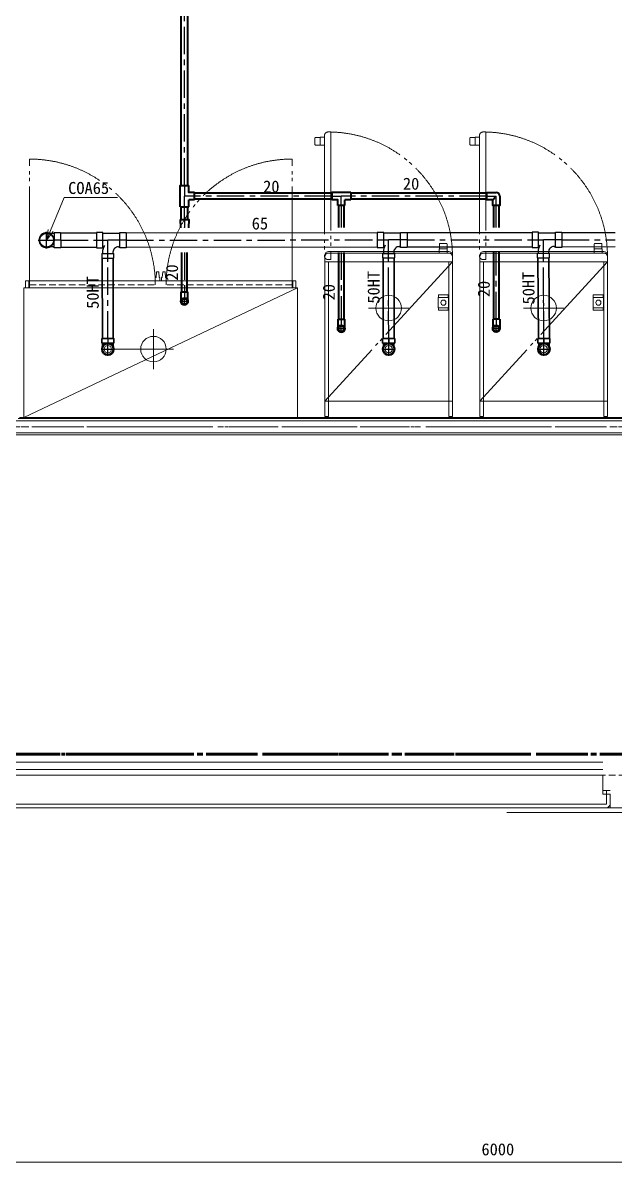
# Model space of a CAD drawing. Units: millimetres at full size, sheet at 1:30. Extents: x -16828 to 149130, y 47892 to 100313.
# Drawn here: x 18579 to 21828, y 48712 to 54962 of the extents above; entities that cross this region are included whole.
import ezdxf
from ezdxf.enums import TextEntityAlignment as Align

# ---------------------------------------------------------------- set-up
doc = ezdxf.new("R2010")
doc.units = ezdxf.units.MM
doc.header["$LTSCALE"] = 30
for name, pattern in [('CHAIN1', [8, 5, -1, 1, -1]), ('CHAIN2', [12, 9, -1, 1, -1]), ('DASHED1', [1.8, 1.2, -0.6]), ('DASHED3', [4, 3, -1]), ('DOUBLE_CHAIN1', [8.8, 5, -1, 0.6, -0.6, 0.6, -1]), ('LONG_DOUBLE_CHAIN', [21.8, 18, -1, 0.6, -0.6, 0.6, -1])]:
    doc.linetypes.add(name, pattern=pattern)
for name, color, linetype, lineweight in [('0-0', 7, 'CHAIN2', 15), ('0-1', 7, 'Continuous', 15), ('2-0_通芯', 7, 'DOUBLE_CHAIN1', 15), ('2-1_躯体', 7, 'Continuous', 15), ('2-2_間仕切り芯', 7, 'DOUBLE_CHAIN1', 15), ('2-3_間仕切り', 7, 'Continuous', 15), ('3-0_AIHO08-壁芯', 7, 'CHAIN2', 15), ('3-1_AIHO57-排水立上げ', 7, 'Continuous', 15), ('3-2_AIHO56-排水接続', 7, 'Continuous', 15), ('3-4_AIHO30-厨房機器', 7, 'Continuous', 15), ('3-7_AIHO47-厨房機器アウトライン', 7, 'Continuous', 15), ('3-8_AIHO30-厨房機器LL', 7, 'Continuous', 15), ('3-9_AIHO32-厨房機器補助線', 7, 'LONG_DOUBLE_CHAIN', 15), ('3-E_AIHO48-厨房機器既設品', 7, 'Continuous', 15), ('9-6_無題7', 7, 'Continuous', 15), ('9-9_配管－汚水１：硬質塩ビ管（ＤＶ）', 2, 'Continuous', 30), ('9-A_配管－給水３：ＶＬＰ(ＶＤ)', 5, 'Continuous', 40)]:
    doc.layers.add(name, color=color, linetype=linetype, lineweight=lineweight)
doc.styles.add('ＭＳ ゴシック', font='')
doc.styles.get('ＭＳ ゴシック').set_extended_font_data('MS Gothic')

msp = doc.modelspace()

# ---------------------------------------------------------------- linework, layer by layer
at = {"layer": '0-0', "color": 1, "lineweight": 60}
msp.add_line((-9565.04, 50950.86), (35684.96, 50950.86), dxfattribs=at)
at = {"layer": '0-1'}
for p, q in [((18459.96, 50835.86), (21765.01, 50835.86)), ((21765.86, 50835.86), (21765.96, 50835.86)), ((21765.01, 50750.86), (21800.01, 50750.86)), ((-6110.04, 50655.86), (31079.96, 50655.86)), ((21234.96, 50630.86), (24034.96, 50630.86)), ((21785.96, 50655.86), (21800.01, 50669.91))]:
    msp.add_line(p, q, dxfattribs=at)
at = {"layer": '0-1', "linetype": 'DASHED1'}
msp.add_line((23503.96, 50835.86), (21765.96, 50835.86), dxfattribs=at)
at = {"layer": '0-1', "linetype": 'DASHED3'}
for p in [(21780.96, 50750.86), (-1280.04, 50675.86)]:
    msp.add_line(p, (21780.96, 50675.86), dxfattribs=at)
at = {"layer": '2-0_通芯', "color": 1, "lineweight": 60}
msp.add_line((-10727.74, 50950.86), (35684.96, 50950.86), dxfattribs=at)
at = {"layer": '2-1_躯体'}
for p, q in [((18459.96, 50835.86), (21759.96, 50835.86)), ((17599.96, 50655.86), (21799.96, 50655.86))]:
    msp.add_line(p, q, dxfattribs=at)
at = {"layer": '2-1_躯体', "linetype": 'DASHED3'}
msp.add_line((17599.96, 50675.86), (21799.96, 50675.86), dxfattribs=at)
at = {"layer": '2-1_躯体'}
msp.add_lwpolyline([(21759.96, 50835.86), (21759.96, 50730.86), (21799.96, 50730.86), (21799.96, 50655.86)], dxfattribs=at)
at = {"layer": '2-2_間仕切り芯'}
msp.add_line((-1120.67, 52745.86), (29227.98, 52745.86), dxfattribs=at)
at = {"layer": '2-3_間仕切り'}
for p, q in [((18542.46, 52778.36), (28227.46, 52778.36)), ((18554.96, 52790.86), (28214.96, 52790.86)), ((18560.96, 52796.86), (28208.96, 52796.86)), ((13539.96, 52713.36), (28292.46, 52713.36)), ((13539.96, 52700.86), (28304.96, 52700.86)), ((18529.96, 50905.86), (21759.96, 50905.86)), ((18489.96, 50865.86), (21759.96, 50865.86))]:
    msp.add_line(p, q, dxfattribs=at)
at = {"layer": '3-0_AIHO08-壁芯'}
msp.add_line((28259.96, 52745.86), (-115.04, 52745.86), dxfattribs=at)
at = {"layer": '3-1_AIHO57-排水立上げ'}
for p, q in [((20585.96, 53326.86), (20585.96, 53191.86)), ((21435.96, 53326.86), (21435.96, 53191.86)), ((19225.96, 53171.86), (19065.96, 53171.86))]:
    msp.add_line(p, q, dxfattribs=at)
for centre in [(19045.96, 53171.86), (20585.96, 53171.86), (21435.96, 53171.86)]:
    msp.add_circle(centre, 20, dxfattribs=at)
at = {"layer": '3-2_AIHO56-排水接続'}
for p, q in [((20585.96, 53286.86), (20585.96, 53506.86)), ((21435.96, 53286.86), (21435.96, 53506.86)), ((20695.96, 53396.86), (20475.96, 53396.86)), ((21545.96, 53396.86), (21325.96, 53396.86)), ((19295.96, 53061.86), (19295.96, 53281.86)), ((19405.96, 53171.86), (19185.96, 53171.86))]:
    msp.add_line(p, q, dxfattribs=at)
for centre in [(20585.96, 53396.86), (21435.96, 53396.86), (19295.96, 53171.86)]:
    msp.add_circle(centre, 70, dxfattribs=at)
at = {"layer": '3-4_AIHO30-厨房機器'}
for p, q in [((20235.96, 53686.86), (20235.96, 53678.66)), ((20255.96, 53706.86), (20862.96, 53706.86)), ((20915.96, 53698.86), (20255.96, 53698.86)), ((20906.96, 53706.86), (20915.96, 53706.86)), ((20935.96, 53686.86), (20935.96, 53678.66)), ((21085.96, 53686.86), (21085.96, 53678.66)), ((21105.96, 53706.86), (21712.96, 53706.86)), ((21765.96, 53698.86), (21105.96, 53698.86)), ((21756.96, 53706.86), (21765.96, 53706.86)), ((21785.96, 53686.86), (21785.96, 53678.66)), ((20235.96, 53650.86), (20235.96, 52801.86)), ((20935.96, 53678.66), (20935.96, 53650.86)), ((20935.96, 53650.86), (20935.96, 52801.86)), ((21085.96, 53650.86), (21085.96, 52801.86)), ((21785.96, 53678.66), (21785.96, 53650.86)), ((21785.96, 53650.86), (21785.96, 52801.86)), ((20235.96, 52837.26), (20235.96, 52886.86)), ((20235.96, 52886.86), (20935.96, 52886.86)), ((20255.96, 52886.86), (20255.96, 52801.86)), ((20915.96, 52886.86), (20915.96, 52801.86)), ((21085.96, 52837.26), (21085.96, 52886.86)), ((21085.96, 52886.86), (21785.96, 52886.86)), ((21105.96, 52886.86), (21105.96, 52801.86)), ((21765.96, 52886.86), (21765.96, 52801.86)), ((20255.96, 52801.86), (20235.96, 52801.86)), ((20935.96, 52801.86), (20915.96, 52801.86)), ((21105.96, 52801.86), (21085.96, 52801.86)), ((21785.96, 52801.86), (21765.96, 52801.86))]:
    msp.add_line(p, q, dxfattribs=at)
for points in [[(20235.96, 53678.66), (20235.96, 53650.86), (20935.96, 53650.86)], [(21085.96, 53678.66), (21085.96, 53650.86), (21785.96, 53650.86)]]:
    msp.add_lwpolyline(points, dxfattribs=at)
for centre, start, end in [((20255.96, 53686.86), 90, 180), ((20255.96, 53678.86), 90, 180), ((20915.96, 53686.86), 0, 90), ((20915.96, 53678.86), 0, 90), ((21105.96, 53686.86), 90, 180), ((21105.96, 53678.86), 90, 180), ((21765.96, 53686.86), 0, 90), ((21765.96, 53678.86), 0, 90)]:
    msp.add_arc(centre, 20, start, end, dxfattribs=at)
at = {"layer": '3-7_AIHO47-厨房機器アウトライン'}
for p, q in [((20863.96, 53746.86), (20863.96, 53721.86)), ((20900.96, 53751.86), (20868.96, 53751.86)), ((20905.96, 53721.86), (20905.96, 53746.86)), ((21713.96, 53746.86), (21713.96, 53721.86)), ((21750.96, 53751.86), (21718.96, 53751.86)), ((21755.96, 53721.86), (21755.96, 53746.86)), ((20255.96, 53706.86), (20915.96, 53706.86)), ((21105.96, 53706.86), (21765.96, 53706.86)), ((20935.96, 53650.86), (20235.96, 53650.86)), ((21785.96, 53650.86), (21085.96, 53650.86)), ((20935.96, 52886.86), (20235.96, 52886.86)), ((21785.96, 52886.86), (21085.96, 52886.86))]:
    msp.add_line(p, q, dxfattribs=at)
for points in [[(20255.96, 52886.86), (20255.96, 52801.86), (20235.96, 52801.86), (20235.96, 53686.86)], [(20906.96, 53706.86), (20906.96, 53721.86), (20862.96, 53721.86), (20862.96, 53706.86)], [(20935.96, 53686.86), (20935.96, 52801.86), (20915.96, 52801.86), (20915.96, 52886.86)], [(21105.96, 52886.86), (21105.96, 52801.86), (21085.96, 52801.86), (21085.96, 53686.86)], [(21756.96, 53706.86), (21756.96, 53721.86), (21712.96, 53721.86), (21712.96, 53706.86)], [(21785.96, 53686.86), (21785.96, 52801.86), (21765.96, 52801.86), (21765.96, 52886.86)]]:
    msp.add_lwpolyline(points, dxfattribs=at)
for centre, radius, start, end in [((20868.96, 53746.86), 5, 90, 180), ((20900.96, 53746.86), 5, 0, 90), ((21718.96, 53746.86), 5, 90, 180), ((21750.96, 53746.86), 5, 0, 90), ((20255.96, 53686.86), 20, 90, 180), ((20915.96, 53686.86), 20, 0, 90), ((21105.96, 53686.86), 20, 90, 180), ((21765.96, 53686.86), 20, 0, 90)]:
    msp.add_arc(centre, radius, start, end, dxfattribs=at)
at = {"layer": '3-8_AIHO30-厨房機器LL'}
for p, q in [((20863.96, 53721.86), (20863.96, 53746.86)), ((20900.96, 53751.86), (20868.96, 53751.86)), ((20905.96, 53721.86), (20905.96, 53746.86)), ((21713.96, 53721.86), (21713.96, 53746.86)), ((21750.96, 53751.86), (21718.96, 53751.86)), ((21755.96, 53721.86), (21755.96, 53746.86)), ((20862.96, 53721.86), (20906.96, 53721.86)), ((20862.96, 53698.86), (20862.96, 53721.86)), ((20906.96, 53698.86), (20906.96, 53721.86)), ((21712.96, 53721.86), (21756.96, 53721.86)), ((21712.96, 53698.86), (21712.96, 53721.86)), ((21756.96, 53698.86), (21756.96, 53721.86)), ((20255.96, 53650.86), (20255.96, 52886.86)), ((20915.96, 53650.86), (20915.96, 52886.86)), ((21105.96, 53650.86), (21105.96, 52886.86)), ((21765.96, 53650.86), (21765.96, 52886.86)), ((20912.46, 53454.66), (20912.46, 53468.66)), ((21762.46, 53454.66), (21762.46, 53468.66)), ((20858.46, 53398.66), (20858.46, 53384.66)), ((21708.46, 53398.66), (21708.46, 53384.66))]:
    msp.add_line(p, q, dxfattribs=at)
for points in [[(20913.46, 53454.66), (20857.46, 53454.66), (20857.46, 53398.66)], [(20857.46, 53398.66), (20913.46, 53398.66), (20913.46, 53454.66)], [(20912.46, 53468.66), (20858.46, 53468.66), (20858.46, 53454.66)], [(21763.46, 53454.66), (21707.46, 53454.66), (21707.46, 53398.66)], [(21707.46, 53398.66), (21763.46, 53398.66), (21763.46, 53454.66)], [(21762.46, 53468.66), (21708.46, 53468.66), (21708.46, 53454.66)], [(20858.46, 53384.66), (20912.46, 53384.66), (20912.46, 53398.66)], [(21708.46, 53384.66), (21762.46, 53384.66), (21762.46, 53398.66)]]:
    msp.add_lwpolyline(points, dxfattribs=at)
for centre in [(20886.46, 53426.66), (21736.46, 53426.66)]:
    msp.add_circle(centre, 14, dxfattribs=at)
for centre, start, end in [((20868.96, 53746.86), 90, 180), ((20900.96, 53746.86), 0, 90), ((21718.96, 53746.86), 90, 180), ((21750.96, 53746.86), 0, 90)]:
    msp.add_arc(centre, 5, start, end, dxfattribs=at)
at = {"layer": '3-9_AIHO32-厨房機器補助線'}
for p, q in [((20180.96, 54327.86), (20180.96, 54295.86)), ((20210.96, 54332.86), (20185.96, 54332.86)), ((20210.96, 54289.86), (20210.96, 54333.86)), ((20233.96, 54333.86), (20210.96, 54333.86)), ((20233.96, 54342.86), (20233.96, 53682.86)), ((21030.96, 54327.86), (21030.96, 54295.86)), ((21060.96, 54332.86), (21035.96, 54332.86)), ((21060.96, 54289.86), (21060.96, 54333.86)), ((21083.96, 54333.86), (21060.96, 54333.86)), ((21083.96, 54342.86), (21083.96, 53682.86)), ((20210.96, 54290.86), (20185.96, 54290.86)), ((20233.96, 54289.86), (20210.96, 54289.86)), ((21060.96, 54290.86), (21035.96, 54290.86)), ((21083.96, 54289.86), (21060.96, 54289.86)), ((20935.96, 53650.86), (20235.96, 52886.86)), ((20253.96, 53662.86), (20268.96, 53662.86)), ((21785.96, 53650.86), (21085.96, 52886.86)), ((21103.96, 53662.86), (21118.96, 53662.86))]:
    msp.add_line(p, q, dxfattribs=at)
for points in [[(20253.96, 54362.86), (20268.96, 54362.86), (20268.96, 53662.86)], [(21103.96, 54362.86), (21118.96, 54362.86), (21118.96, 53662.86)]]:
    msp.add_lwpolyline(points, dxfattribs=at)
for centre, radius, start, end in [((20185.96, 54327.86), 5, 90, 180), ((20253.96, 54342.86), 20, 90, 180), ((20252.96, 53679.86), 683, 359.91358, 88.65766), ((21035.96, 54327.86), 5, 90, 180), ((21103.96, 54342.86), 20, 90, 180), ((21102.96, 53679.86), 683, 359.91358, 88.65766), ((20185.96, 54295.86), 5, 180, 270), ((21035.96, 54295.86), 5, 180, 270), ((20253.96, 53682.86), 20, 180, 270), ((21103.96, 53682.86), 20, 180, 270)]:
    msp.add_arc(centre, radius, start, end, dxfattribs=at)
at = {"layer": '3-E_AIHO48-厨房機器既設品', "linetype": 'LONG_DOUBLE_CHAIN'}
for p, q in [((18615.96, 53523.86), (18615.96, 54214.24)), ((20055.96, 53523.88), (20055.94, 54214.26))]:
    msp.add_line(p, q, dxfattribs=at)
at = {"layer": '3-E_AIHO48-厨房機器既設品'}
for p, q in [((19306.22, 53565.36), (19306.22, 53546.86)), ((19310.22, 53565.36), (19306.22, 53565.36)), ((19312.22, 53595.77), (19310.22, 53565.36)), ((19325.22, 53595.77), (19312.22, 53595.77)), ((19327.22, 53565.36), (19325.22, 53595.77)), ((19331.22, 53565.36), (19327.22, 53565.36)), ((19331.22, 53565.36), (19331.22, 53546.86)), ((19340.7, 53565.36), (19340.7, 53546.86)), ((19340.7, 53565.36), (19344.7, 53565.36)), ((19344.7, 53565.36), (19346.7, 53595.77)), ((19346.7, 53595.77), (19359.7, 53595.77)), ((19359.7, 53595.77), (19361.7, 53565.36)), ((19361.7, 53565.36), (19365.7, 53565.36)), ((19365.7, 53565.36), (19365.7, 53546.86)), ((18585.96, 53508.86), (20085.96, 53508.86)), ((18585.96, 52796.86), (20085.96, 53508.86)), ((18594.72, 53508.86), (18594.72, 53546.86)), ((18615.96, 53546.86), (18594.72, 53546.86)), ((18612.22, 53508.86), (18612.22, 53546.86)), ((18615.96, 53546.86), (20055.96, 53546.86)), ((20055.96, 53546.88), (20077.19, 53546.88)), ((20059.7, 53508.88), (20059.69, 53546.88)), ((20077.2, 53508.88), (20077.19, 53546.88)), ((20085.96, 53508.86), (20085.96, 52796.86))]:
    msp.add_line(p, q, dxfattribs=at)
at = {"layer": '3-E_AIHO48-厨房機器既設品', "linetype": 'DASHED1'}
for p, q in [((18615.96, 53508.86), (18615.96, 53546.86)), ((18615.96, 53523.86), (19305.96, 53523.86)), ((19305.96, 53523.86), (19305.96, 53546.86)), ((19365.96, 53523.86), (19365.96, 53546.86)), ((20055.96, 53523.88), (19365.96, 53523.86)), ((20055.96, 53508.88), (20055.96, 53546.88))]:
    msp.add_line(p, q, dxfattribs=at)
at = {"layer": '3-E_AIHO48-厨房機器既設品'}
msp.add_lwpolyline([(20085.96, 52796.86), (18585.96, 52796.86), (18585.96, 53508.86)], dxfattribs=at)
msp.add_lwpolyline([(18585.96, 53508.86), (20085.96, 53508.86), (20085.96, 52796.86), (18585.96, 52796.86)], close=True, dxfattribs=at)
at = {"layer": '3-E_AIHO48-厨房機器既設品', "linetype": 'LONG_DOUBLE_CHAIN'}
for centre, start, end in [((18615.96, 53523.86), 1.90915, 90), ((20055.96, 53523.88), 90.00128, 178.09213)]:
    msp.add_arc(centre, 690.38, start, end, dxfattribs=at)
at = {"layer": '9-6_無題7'}
for p, q in [((18710.16, 53769.25), (18805.84, 54002.89)), ((18805.84, 54002.89), (19098.34, 54002.89)), ((18710.16, 53769.25), (18717.76, 53828.77)), ((18710.16, 53769.25), (18746.5, 53817)), ((18184.96, 48712.08), (24184.96, 48712.08))]:
    msp.add_line(p, q, dxfattribs=at)
at = {"layer": '9-9_配管－汚水１：硬質塩ビ管（ＤＶ）', "linetype": 'CHAIN1'}
for p, q in [((18710.16, 53723.65), (18710.16, 53814.85)), ((18664.56, 53769.25), (18755.76, 53769.25)), ((18787.16, 53769.31), (18748.16, 53769.28)), ((18787.16, 53769.31), (18983.49, 53769.47)), ((18983.49, 53769.47), (19045.49, 53769.52)), ((19146.49, 53769.6), (19045.49, 53769.52)), ((19045.57, 53670.52), (19045.49, 53769.52)), ((19146.49, 53769.6), (20523.68, 53770.72)), ((20523.68, 53770.72), (20585.68, 53770.77)), ((20686.68, 53770.85), (20585.68, 53770.77)), ((20585.76, 53671.77), (20585.68, 53770.77)), ((20686.68, 53770.85), (21372.47, 53771.41)), ((21372.47, 53771.41), (21434.47, 53771.46)), ((21535.47, 53771.54), (21434.47, 53771.46)), ((21434.55, 53672.46), (21434.47, 53771.46)), ((21535.47, 53771.54), (21828.48, 53771.78)), ((19045.93, 53229.86), (19045.57, 53670.52)), ((20586.11, 53229.86), (20585.76, 53671.77)), ((21437.21, 53229.86), (21434.55, 53672.46)), ((19045.93, 53229.86), (19045.95, 53201.86)), ((19045.98, 53135.86), (19045.98, 53207.86)), ((20586.11, 53229.86), (20586.14, 53201.86)), ((20586.16, 53135.86), (20586.16, 53207.86)), ((21437.21, 53229.86), (21437.33, 53201.86)), ((21437.45, 53135.86), (21437.45, 53207.86)), ((19009.98, 53171.86), (19081.98, 53171.86)), ((20550.16, 53171.86), (20622.16, 53171.86)), ((21401.45, 53171.86), (21473.45, 53171.86))]:
    msp.add_line(p, q, dxfattribs=at)
at = {"layer": '9-9_配管－汚水１：硬質塩ビ管（ＤＶ）'}
for p, q in [((18752.13, 53810.79), (18787.13, 53810.81)), ((18752.13, 53810.79), (18752.16, 53769.29)), ((21372.44, 53809.41), (20686.65, 53808.85)), ((21828.45, 53809.78), (21535.44, 53809.54)), ((18752.13, 53805.79), (18729.88, 53805.77)), ((18983.46, 53807.47), (18787.13, 53807.31)), ((19111.46, 53806.18), (19018.46, 53806.1)), ((20523.65, 53808.72), (19146.46, 53807.6)), ((20651.65, 53807.42), (20558.65, 53807.35)), ((21500.44, 53808.11), (21407.44, 53808.04)), ((18752.19, 53732.79), (18729.94, 53732.77)), ((18787.19, 53731.31), (18983.53, 53731.47)), ((19012.05, 53695.5), (19079.05, 53695.55)), ((19016.87, 53703.08), (19016.88, 53695.5)), ((19018.52, 53732.9), (19023.17, 53732.9)), ((19074.07, 53703.02), (19074.08, 53695.55)), ((19103.97, 53732.97), (19111.52, 53732.98)), ((19146.53, 53731.6), (20523.71, 53732.72)), ((20552.24, 53696.74), (20619.24, 53696.8)), ((20557.06, 53704.33), (20557.06, 53696.75)), ((20558.71, 53734.15), (20563.35, 53734.15)), ((20614.25, 53704.27), (20614.26, 53696.79)), ((20644.15, 53734.22), (20651.71, 53734.22)), ((20686.71, 53732.85), (21372.5, 53733.41)), ((21401.03, 53697.43), (21468.03, 53697.49)), ((21405.85, 53705.02), (21405.86, 53697.44)), ((21407.5, 53734.84), (21412.15, 53734.84)), ((21463.05, 53704.96), (21463.06, 53697.48)), ((21492.95, 53734.91), (21500.5, 53734.91)), ((21535.5, 53733.54), (21828.52, 53733.78))]:
    msp.add_line(p, q, dxfattribs=at)
at = {"layer": '9-9_配管－汚水１：硬質塩ビ管（ＤＶ）', "color": 6, "lineweight": 35}
for p, q in [((19015.57, 53670.5), (19015.93, 53229.84)), ((19075.93, 53229.89), (19075.57, 53670.55)), ((20555.76, 53671.75), (20556.11, 53229.84)), ((20616.11, 53229.89), (20615.76, 53671.8)), ((21404.55, 53672.28), (21407.21, 53229.68)), ((21467.21, 53230.04), (21464.55, 53672.64)), ((19012.45, 53204.83), (19012.43, 53229.83)), ((19012.45, 53204.83), (19040.19, 53204.86)), ((19017.45, 53204.84), (19017.46, 53189.44)), ((19079.45, 53204.89), (19051.72, 53204.87)), ((19074.45, 53204.88), (19074.46, 53189.49)), ((20552.63, 53204.83), (20552.61, 53229.83)), ((20552.63, 53204.83), (20580.37, 53204.86)), ((20557.63, 53204.84), (20557.65, 53189.44)), ((20619.63, 53204.89), (20591.9, 53204.87)), ((20614.63, 53204.88), (20614.65, 53189.49)), ((21403.81, 53204.72), (21403.71, 53229.72)), ((21403.81, 53204.72), (21431.55, 53204.84)), ((21408.81, 53204.74), (21408.88, 53189.35)), ((21470.81, 53205), (21443.08, 53204.88)), ((21465.81, 53204.98), (21465.88, 53189.59))]:
    msp.add_line(p, q, dxfattribs=at)
at = {"layer": '9-9_配管－汚水１：硬質塩ビ管（ＤＶ）'}
for points in [[(18787.13, 53810.81), (18787.19, 53727.81), (18752.19, 53727.79)], [(18752.19, 53727.79), (18752.16, 53769.25), (18752.16, 53769.29)], [(19012.05, 53695.5), (19012.07, 53670.5), (19079.07, 53670.55), (19079.05, 53695.55)], [(20552.24, 53696.74), (20552.26, 53671.74), (20619.26, 53671.8), (20619.24, 53696.8)], [(21401.03, 53697.43), (21401.05, 53672.43), (21468.05, 53672.49), (21468.03, 53697.49)]]:
    msp.add_lwpolyline(points, dxfattribs=at)
for points in [[(18983.46, 53810.97), (18983.53, 53727.97), (19018.53, 53728), (19018.46, 53811)], [(19146.46, 53811.1), (19146.53, 53728.1), (19111.53, 53728.08), (19111.46, 53811.08)], [(20523.64, 53812.22), (20523.71, 53729.22), (20558.71, 53729.25), (20558.64, 53812.25)], [(20686.64, 53812.35), (20686.71, 53729.35), (20651.71, 53729.32), (20651.64, 53812.32)], [(21372.44, 53812.91), (21372.51, 53729.91), (21407.51, 53729.94), (21407.44, 53812.94)], [(21535.44, 53813.04), (21535.51, 53730.04), (21500.51, 53730.01), (21500.44, 53813.01)]]:
    msp.add_lwpolyline(points, close=True, dxfattribs=at)
at = {"layer": '9-9_配管－汚水１：硬質塩ビ管（ＤＶ）', "color": 6, "lineweight": 35}
for points in [[(19012.43, 53229.83), (19079.43, 53229.89), (19079.45, 53204.89)], [(20552.61, 53229.83), (20619.61, 53229.89), (20619.63, 53204.89)], [(21403.71, 53229.72), (21470.71, 53230), (21470.81, 53205)]]:
    msp.add_lwpolyline(points, dxfattribs=at)
at = {"layer": '9-9_配管－汚水１：硬質塩ビ管（ＤＶ）'}
msp.add_circle((18710.16, 53769.25), 38, dxfattribs=at)
at = {"layer": '9-9_配管－汚水１：硬質塩ビ管（ＤＶ）', "color": 6, "lineweight": 35}
for centre in [(19045.98, 53171.86), (20586.16, 53171.86), (21437.45, 53171.86)]:
    msp.add_circle(centre, 30, dxfattribs=at)
at = {"layer": '9-9_配管－汚水１：硬質塩ビ管（ＤＶ）'}
for centre, radius, start, end in [((18710.16, 53769.25), 41.5, 90, 180), ((18710.16, 53769.25), 41.5, 0, 90), ((18710.16, 53769.25), 41.5, 180, 270), ((18710.16, 53769.25), 41.5, 270, 0), ((19091.67, 53703.15), 74.8, 150.04645, 180.04645), ((19103.99, 53703.05), 29.92, 90.04645, 180.04645), ((20631.86, 53704.39), 74.8, 150.04645, 180.04645), ((20644.17, 53704.3), 29.92, 90.04645, 180.04645), ((21480.65, 53705.08), 74.8, 150.04645, 180.04645), ((21492.97, 53704.99), 29.92, 90.04645, 180.04645)]:
    msp.add_arc(centre, radius, start, end, dxfattribs=at)
at = {"layer": '9-9_配管－汚水１：硬質塩ビ管（ＤＶ）', "color": 6, "lineweight": 35}
for centre, start, end in [((19045.98, 53171.86), 90, 180), ((19045.98, 53171.86), 0, 90), ((20586.16, 53171.86), 90, 180), ((20586.16, 53171.86), 0, 90), ((21437.45, 53171.86), 90, 180), ((21437.45, 53171.86), 0, 90), ((19045.98, 53171.86), 180, 270), ((19045.98, 53171.86), 270, 0), ((20586.16, 53171.86), 180, 270), ((20586.16, 53171.86), 270, 0), ((21437.45, 53171.86), 180, 270), ((21437.45, 53171.86), 270, 0)]:
    msp.add_arc(centre, 33.5, start, end, dxfattribs=at)
at = {"layer": '9-A_配管－給水３：ＶＬＰ(ＶＤ)'}
for p, q in [((19447.06, 57098.73), (19447.06, 54069.86)), ((19484.86, 54069.86), (19484.86, 57060.93)), ((19520.96, 53991.36), (19520.96, 54030.36)), ((20273.96, 54026.36), (19520.96, 54026.36)), ((20377.96, 54030.36), (20377.96, 53991.36)), ((21123.96, 54026.36), (20377.96, 54026.36)), ((21123.96, 54030.36), (21175.96, 54030.36)), ((21156.46, 53991.36), (21170.25, 54005.15)), ((19442.46, 53951.86), (19489.46, 53951.86)), ((19447.06, 53951.86), (19447.06, 53882.65)), ((19484.86, 53882.65), (19484.86, 53951.86)), ((19489.46, 53951.86), (19489.46, 53991.36)), ((19520.96, 53991.36), (19489.46, 53991.36)), ((19520.96, 53995.36), (20273.96, 53995.36)), ((20345.46, 53958.86), (20306.46, 53958.86)), ((20310.46, 53958.86), (20310.46, 53838.55)), ((20341.46, 53838.57), (20341.46, 53958.86)), ((20377.96, 53991.36), (20345.46, 53991.36)), ((20345.46, 53958.86), (20345.46, 53991.36)), ((20377.96, 53995.36), (21123.96, 53995.36)), ((21160.46, 53958.86), (21160.46, 53839.24)), ((21191.46, 53839.26), (21191.46, 53958.86)), ((19442.46, 53882.65), (19444.52, 53837.85)), ((19450.46, 53701.85), (19450.46, 53486.15)), ((19481.46, 53486.15), (19481.46, 53701.88)), ((20310.46, 53702.55), (20310.46, 53336.15)), ((20341.46, 53336.15), (20341.46, 53702.57)), ((21160.46, 53703.24), (21160.46, 53336.15)), ((21191.46, 53336.15), (21191.46, 53703.26)), ((19446.46, 53486.15), (19446.46, 53434.15)), ((19446.46, 53486.15), (19485.46, 53486.15)), ((19485.46, 53434.15), (19485.46, 53486.15)), ((20306.46, 53336.15), (20306.46, 53284.15)), ((20306.46, 53336.15), (20345.46, 53336.15)), ((20345.46, 53284.15), (20345.46, 53336.15)), ((21156.46, 53336.15), (21156.46, 53284.15)), ((21195.46, 53336.15), (21156.46, 53336.15)), ((21195.46, 53336.15), (21195.46, 53284.15))]:
    msp.add_line(p, q, dxfattribs=at)
at = {"layer": '9-A_配管－給水３：ＶＬＰ(ＶＤ)', "color": 2, "linetype": 'CHAIN1', "lineweight": 30}
for p, q in [((19465.96, 54069.86), (19465.96, 57079.83)), ((19465.96, 54069.86), (19465.96, 54010.86)), ((19465.96, 53951.86), (19465.96, 54010.86)), ((19520.96, 54010.86), (19465.96, 54010.86)), ((20273.96, 54010.86), (19520.96, 54010.86)), ((20273.96, 54010.86), (20325.96, 54010.86)), ((20377.96, 54010.86), (20325.96, 54010.86)), ((20325.96, 53958.86), (20325.96, 54010.86)), ((21123.96, 54010.86), (20377.96, 54010.86)), ((21123.96, 54010.86), (21175.96, 54010.86)), ((21175.96, 53958.86), (21175.96, 54010.86)), ((19465.96, 53882.65), (19465.96, 53951.86)), ((20325.96, 53958.86), (20325.96, 53838.56)), ((21175.96, 53839.25), (21175.96, 53958.86)), ((19465.96, 53882.65), (19465.96, 53839.15)), ((19465.96, 53837.86), (19465.96, 53839.15)), ((19465.96, 53701.86), (19465.96, 53486.15)), ((20325.96, 53702.56), (20325.96, 53336.15)), ((21175.96, 53336.15), (21175.96, 53703.25)), ((19465.96, 53486.15), (19465.96, 53449.65)), ((19465.96, 53415.55), (19465.96, 53452.75)), ((19447.36, 53434.15), (19484.56, 53434.15)), ((20325.96, 53336.15), (20325.96, 53299.65)), ((21175.96, 53336.15), (21175.96, 53299.65)), ((20307.36, 53284.15), (20344.56, 53284.15)), ((20325.96, 53265.55), (20325.96, 53302.75)), ((21157.36, 53284.15), (21194.56, 53284.15)), ((21175.96, 53265.55), (21175.96, 53302.75))]:
    msp.add_line(p, q, dxfattribs=at)
at = {"layer": '9-A_配管－給水３：ＶＬＰ(ＶＤ)'}
for points in [[(19442.46, 53951.86), (19442.46, 54069.86), (19489.46, 54069.86)], [(19520.96, 54030.36), (19489.46, 54030.36), (19489.46, 54069.86)], [(20377.96, 54030.36), (20273.96, 54030.36), (20273.96, 53991.36)], [(21154.51, 53991.36), (21123.96, 53991.36), (21123.96, 54030.36)], [(21195.46, 54010.86), (21195.46, 53958.86), (21156.46, 53958.86), (21156.46, 53989.41)], [(20306.46, 53958.86), (20306.46, 53991.36), (20273.96, 53991.36)], [(19442.46, 53882.65), (19489.46, 53882.65), (19487.4, 53837.88)]]:
    msp.add_lwpolyline(points, dxfattribs=at)
for centre, radius in [((19465.96, 53434.15), 19.5), ((19465.96, 53434.15), 15.5), ((20325.96, 53284.15), 19.5), ((20325.96, 53284.15), 15.5), ((21175.96, 53284.15), 19.5), ((21175.96, 53284.15), 15.5)]:
    msp.add_circle(centre, radius, dxfattribs=at)
for centre, radius, start, end in [((21175.96, 54010.86), 19.5, 0, 90), ((21154.51, 53989.41), 1.95, 0, 90), ((19465.96, 53434.15), 19.5, 180, 0), ((20325.96, 53284.15), 19.5, 180, 0)]:
    msp.add_arc(centre, radius, start, end, dxfattribs=at)

# ---------------------------------------------------------------- texts
at = {"layer": '9-6_無題7', "style": 'ＭＳ ゴシック'}
for s, p in [('COA65', (18828.34, 54002.89)), ('6000', (21094.96, 48730.08))]:
    msp.add_text(s, height=65.98, dxfattribs=at).set_placement(p, align=Align.BOTTOM_LEFT)
at = {"layer": '9-9_配管－汚水１：硬質塩ビ管（ＤＶ）', "color": 7, "style": 'ＭＳ ゴシック'}
for s, rotation, p in [('65', 0.046, (19835.05, 53808.16)), ('50HT', 90.046, (19015.8, 53392.71)), ('50HT', 90.046, (20555.96, 53421.36)), ('50HT', 90.344, (21406.08, 53417.15))]:
    msp.add_text(s, height=65.98, rotation=rotation, dxfattribs=at).set_placement(p, align=Align.BOTTOM_LEFT)
at = {"layer": '9-A_配管－給水３：ＶＬＰ(ＶＤ)', "color": 7, "style": 'ＭＳ ゴシック'}
for p in [(19897.46, 54010.86), (20664.19, 54026.36)]:
    msp.add_text('20', height=65.98, dxfattribs=at).set_placement(p, align=Align.BOTTOM_LEFT)
for p in [(19450.46, 53546.86), (20310.46, 53439.06), (21160.46, 53456.76)]:
    msp.add_text('20', height=65.98, rotation=90, dxfattribs=at).set_placement(p, align=Align.BOTTOM_LEFT)

doc.saveas('drawing.dxf')
